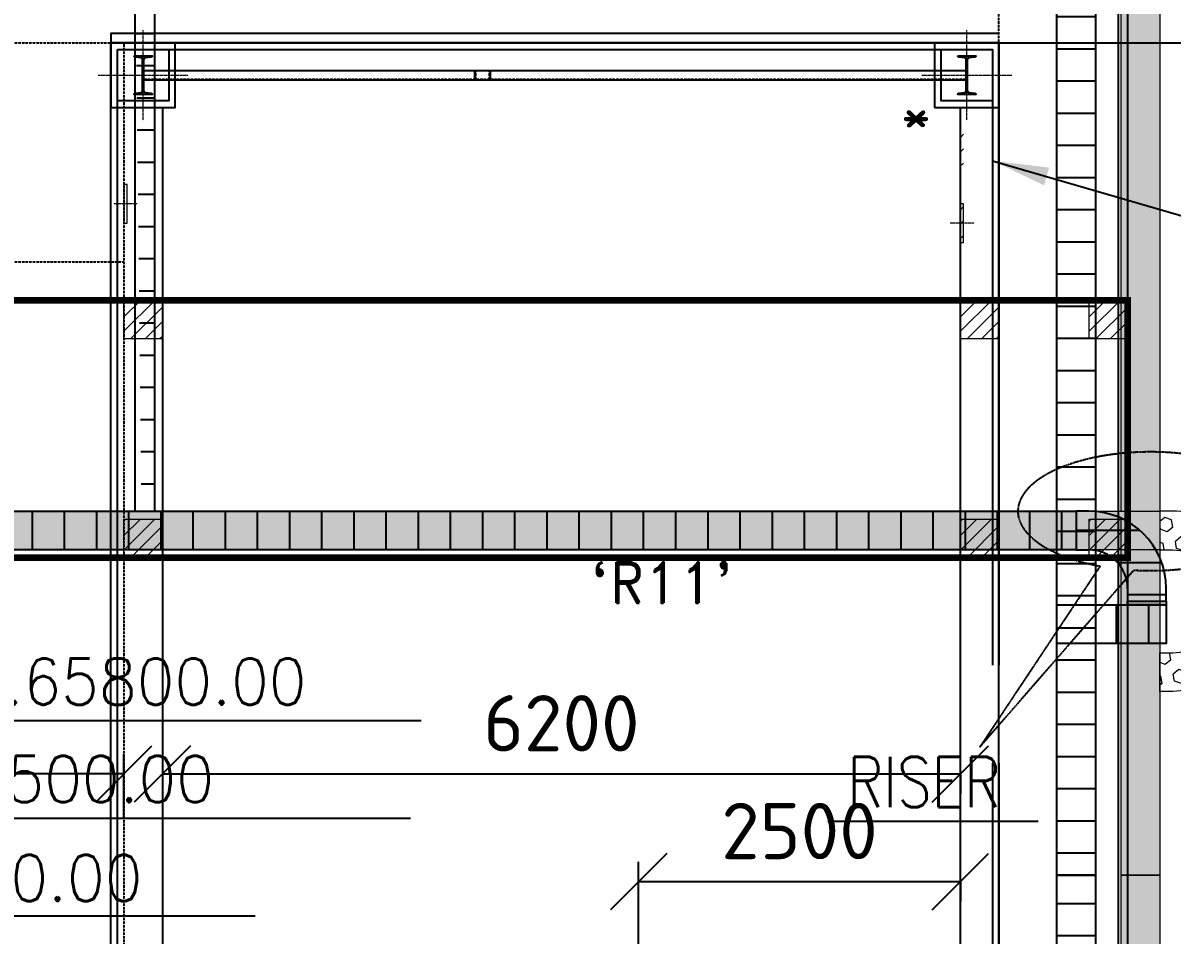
# Model space of a CAD drawing. Header units: inches. Extents: x 8618018 to 8935006, y 2431589 to 2567223.
# Drawn here: x 8699502 to 8708431, y 2484208 to 2491296 of the extents above; entities that cross this region are included whole.
import ezdxf
from ezdxf import colors
from ezdxf.entities.mleader import LeaderData, LeaderLine
from ezdxf.enums import TextEntityAlignment as Align
from ezdxf.math import Vec2, Vec3

# ---------------------------------------------------------------- set-up
doc = ezdxf.new("R2010")
doc.units = ezdxf.units.IN
doc.header["$MEASUREMENT"] = 0
for name, pattern in [('CENTER', [2, 1.25, -0.25, 0.25, -0.25]), ('HIDDEN', [0.375, 0.25, -0.125]), ('PHANTOM', [2.5, 1.25, -0.25, 0.25, -0.25, 0.25, -0.25]), ('PHANTOM2', [1.25, 0.625, -0.125, 0.125, -0.125, 0.125, -0.125])]:
    doc.linetypes.add(name, pattern=pattern)
doc.layers.get('Defpoints').update_dxf_attribs({"color": 252})
for name, color, linetype in [('CCT', 4, 'Continuous'), ('Civil', 252, 'Continuous'), ('Handrail', 252, 'FENCELINE1'), ('HIDDEN', 252, 'HIDDEN'), ('LAY-ROAD CARREGE WAY', 252, 'Continuous'), ('SKID', 252, 'Continuous'), ('STR', 252, 'Continuous'), ('TEXT', 252, 'Continuous'), ('TRAY', 1, 'Continuous')]:
    doc.layers.add(name, color=color, linetype=linetype)
for name, color, linetype, lineweight in [('CL', 252, 'CENTER', 5), ('DIM', 252, 'Continuous', 13), ('ICT', 6, 'Continuous', 13), ('IP', 252, 'Continuous', 0), ('PCT', 2, 'Continuous', 15)]:
    doc.layers.add(name, color=color, linetype=linetype, lineweight=lineweight)
doc.styles.add('ISOCPEUR', font='isocpeur.ttf')
doc.styles.add('r-30', font='romans.shx')
doc.styles.add('RS1', font='ROMANS.shx', dxfattribs={"width": 0.8})
doc.styles.get("Standard").update_dxf_attribs({"font": 'arial.ttf'})
doc.styles.add('TIT', font='romand.shx')
doc.linetypes.add('FENCELINE1', pattern='A,6.35,-2.54,[133,ltypeshp.shx,S=2.54,R=0,X=-2.54,Y=0],-2.54,25.4', length=36.83)
doc.dimstyles.new('DIM', dxfattribs={"dimscale": 175, "dimtxt": 2.5, "dimasz": 2.5, "dimexe": 0.875, "dimexo": 0.875, "dimgap": 1, "dimtad": 1, "dimdec": 0, "dimzin": 9, "dimdsep": 46, "dimtxsty": 'ISOCPEUR', "dimblk": 'OBLIQUE', "dimcen": 0.09, "dimclrd": 256, "dimclre": 256, "dimclrt": 252, "dimadec": 0, "dimazin": 0, "dimtfac": 1, "dimtdec": 0, "dimtmove": 0, "dimatfit": 3, "dimfxl": 1, "dimtfill": 1, "dimtolj": 1, "dimtzin": 0, "dimarcsym": 0})
pattern_1 = [(180, (28544000.03, 47273702.67), (-1e-13, -250), [])]
pattern_2 = [(180, (28544000.16, 47283845.76), (-1e-13, -250), [])]
pattern_3 = [(270, (-36094175.07, 22323665.09), (250, -1e-13), [])]
pattern_4 = [(360, (-11129153.74, -42329535.84), (9e-14, 250), [])]
pattern_5 = [(100, (-8669777.71, -2505965.35), (-95.94770984, -16.91817), [56.25, -112.5]), (220, (-8669777.71, -2505965.35), (62.6254199, -74.63406917), [56.25, -112.5]), (160, (-8669787.48, -2505909.96), (-33.32228993, -91.55223915), [56.25, -112.5])]

# ---------------------------------------------------------------- blocks, each defined once
blk = doc.blocks.new('COL')
at = {"layer": 'Civil'}
blk.add_lwpolyline([(-250, -250), (250, -250), (250, 250), (-250, 250)], close=True, dxfattribs=at)
at = {"layer": 'CL', "ltscale": 0.25}
for p, q in [((0, -350), (0, 350)), ((-350, 0), (350, 0))]:
    blk.add_line(p, q, dxfattribs=at)
at = {"layer": 'STR'}
blk.add_lwpolyline([(-200, 200), (200, 200), (200, -200), (-200, -200)], close=True, dxfattribs=at)
blk.add_lwpolyline([(-70, 150), (70, 150), (70, 147.6, -0.414214), (63, 140.6), (17.8, 134.2, 0.414214), (3.8, 120.2), (3.8, -120.2, 0.414214), (17.8, -134.2), (63, -140.6, -0.414214), (70, -147.6), (70, -150), (-70, -150), (-70, -147.6, -0.414214), (-63, -140.6), (-17.9, -134.2, 0.414214), (-3.9, -120.2), (-3.9, 120.2, 0.414214), (-17.9, 134.2), (-63, 140.6, -0.414214), (-70, 147.6)], format="xyb", close=True, dxfattribs=at)
blk = doc.blocks.new('_Oblique')
at = {"color": 0, "linetype": 'ByBlock', "lineweight": -2}
blk.add_line((-0.5, -0.5), (0.5, 0.5), dxfattribs=at)
blk = doc.blocks.new('*D286')
at = {"layer": 'Defpoints', "color": 0, "transparency": 16777216}
for p in [(78705, 25400), (78705, 19800), (82145, 19800)]:
    blk.add_point(p, dxfattribs=at)
at = {"layer": 'DIM', "lineweight": -2, "transparency": 16777216}
for p, q in [((78858.1, 25400), (82298.1, 25400)), ((82145, 25400), (82145, 19800)), ((78858.1, 19800), (82298.1, 19800))]:
    blk.add_line(p, q, dxfattribs=at)
at = {"layer": 'DIM', "lineweight": -2, "transparency": 16777216, "xscale": 437.5, "yscale": 437.5, "zscale": 437.5}
for p, rotation in [((82145, 25400), 90), ((82145, 19800), 270)]:
    blk.add_blockref('_Oblique', p, dxfattribs=dict(at, rotation=rotation))
at = {"layer": 'DIM', "color": 252, "transparency": 16777216, "insert": (81751.2, 22600), "char_height": 437.5, "attachment_point": 5, "rotation": 90, "style": 'ISOCPEUR', "bg_fill": 3, "box_fill_scale": 1.1, "bg_fill_color": 256, "bg_fill_true_color": 13158600, "bg_fill_transparency": 0}
blk.add_mtext('\\A1;5600', dxfattribs=at)
blk = doc.blocks.new('*D263')
at = {"layer": 'Defpoints', "color": 0, "transparency": 16777216}
for p in [(78705, 19800), (78705, 7800), (82145, 7800)]:
    blk.add_point(p, dxfattribs=at)
at = {"layer": 'DIM', "lineweight": -2, "transparency": 16777216}
for p, q in [((78858.1, 19800), (82298.1, 19800)), ((82145, 19800), (82145, 7800)), ((78858.1, 7800), (82298.1, 7800))]:
    blk.add_line(p, q, dxfattribs=at)
at = {"layer": 'DIM', "lineweight": -2, "transparency": 16777216, "xscale": 437.5, "yscale": 437.5, "zscale": 437.5}
for p, rotation in [((82145, 19800), 90), ((82145, 7800), 270)]:
    blk.add_blockref('_Oblique', p, dxfattribs=dict(at, rotation=rotation))
at = {"layer": 'DIM', "color": 252, "transparency": 16777216, "insert": (81751.2, 13800), "char_height": 437.5, "attachment_point": 5, "rotation": 90, "style": 'ISOCPEUR', "bg_fill": 3, "box_fill_scale": 1.1, "bg_fill_color": 256, "bg_fill_true_color": 13158600, "bg_fill_transparency": 0}
blk.add_mtext('\\A1;12000', dxfattribs=at)
blk = doc.blocks.new('*D292')
at = {"layer": 'Defpoints', "color": 0, "transparency": 16777216}
for p in [(78705, 13446.4), (76205, 13282.1), (76205, 9800)]:
    blk.add_point(p, dxfattribs=at)
at = {"layer": 'DIM', "lineweight": -2, "transparency": 16777216}
for p, q in [((76205, 9953.1), (76205, 13435.2)), ((78705, 13282.1), (76205, 13282.1)), ((78705, 13293.3), (78705, 13129))]:
    blk.add_line(p, q, dxfattribs=at)
at = {"layer": 'DIM', "lineweight": -2, "transparency": 16777216, "xscale": 437.5, "yscale": 437.5, "zscale": 437.5, "rotation": 180}
blk.add_blockref('_Oblique', (76205, 13282.1), dxfattribs=at)
at = {"layer": 'DIM', "lineweight": -2, "transparency": 16777216, "xscale": 437.5, "yscale": 437.5, "zscale": 437.5}
blk.add_blockref('_Oblique', (78705, 13282.1), dxfattribs=at)
at = {"layer": 'DIM', "color": 252, "transparency": 16777216, "insert": (77455, 13675.8), "char_height": 437.5, "attachment_point": 5, "style": 'ISOCPEUR', "bg_fill": 3, "box_fill_scale": 1.1, "bg_fill_color": 256, "bg_fill_true_color": 13158600, "bg_fill_transparency": 0}
blk.add_mtext('\\A1;2500', dxfattribs=at)
blk = doc.blocks.new('*D293')
at = {"layer": 'Defpoints', "color": 0, "transparency": 16777216}
for p in [(72505, 14268.2), (78705, 14268.2), (78705, 14119.7)]:
    blk.add_point(p, dxfattribs=at)
at = {"layer": 'DIM', "lineweight": -2, "transparency": 16777216}
for p, q in [((72505, 14119.7), (78705, 14119.7)), ((72505, 14115.1), (72505, 13966.6)), ((78705, 14115.1), (78705, 13966.6))]:
    blk.add_line(p, q, dxfattribs=at)
at = {"layer": 'DIM', "lineweight": -2, "transparency": 16777216, "xscale": 437.5, "yscale": 437.5, "zscale": 437.5, "rotation": 180}
blk.add_blockref('_Oblique', (72505, 14119.7), dxfattribs=at)
at = {"layer": 'DIM', "lineweight": -2, "transparency": 16777216, "xscale": 437.5, "yscale": 437.5, "zscale": 437.5}
blk.add_blockref('_Oblique', (78705, 14119.7), dxfattribs=at)
at = {"layer": 'DIM', "color": 252, "transparency": 16777216, "insert": (75605, 14513.4), "char_height": 437.5, "attachment_point": 5, "style": 'ISOCPEUR', "bg_fill": 3, "box_fill_scale": 1.1, "bg_fill_color": 256, "bg_fill_true_color": 13158600, "bg_fill_transparency": 0}
blk.add_mtext('\\A1;6200', dxfattribs=at)
blk = doc.blocks.new('*D294')
at = {"layer": 'Defpoints', "color": 0, "transparency": 16777216}
for p in [(66455, 14119.7), (66455, 13624.5), (72205, 13624.5)]:
    blk.add_point(p, dxfattribs=at)
at = {"layer": 'DIM', "lineweight": -2, "transparency": 16777216}
for p, q in [((66455, 13777.6), (66455, 14272.8)), ((72205, 13777.6), (72205, 14272.8)), ((72205, 14119.7), (66455, 14119.7))]:
    blk.add_line(p, q, dxfattribs=at)
at = {"layer": 'DIM', "lineweight": -2, "transparency": 16777216, "xscale": 437.5, "yscale": 437.5, "zscale": 437.5, "rotation": 180}
blk.add_blockref('_Oblique', (66455, 14119.7), dxfattribs=at)
at = {"layer": 'DIM', "lineweight": -2, "transparency": 16777216, "xscale": 437.5, "yscale": 437.5, "zscale": 437.5}
blk.add_blockref('_Oblique', (72205, 14119.7), dxfattribs=at)
at = {"layer": 'DIM', "color": 252, "transparency": 16777216, "insert": (69330, 14513.4), "char_height": 437.5, "attachment_point": 5, "style": 'ISOCPEUR', "bg_fill": 3, "box_fill_scale": 1.1, "bg_fill_color": 256, "bg_fill_true_color": 13158600, "bg_fill_transparency": 0}
blk.add_mtext('\\A1;5750', dxfattribs=at)
blk = doc.blocks.new('cct 300 el eq')
at = {"layer": 'CCT'}
h = blk.add_hatch(dxfattribs=at)
h.set_pattern_fill('ANSI31', color=256, scale=2000, angle=315, style=0)
h.set_pattern_definition([(0, (36140511.56, -22327853.38), (7e-14, 250), [])])
h.paths.add_polyline_path([(-400, 450), (-400, 550), (-700, 550), (-700, 450, 0.414214), (-100, -150), (0, -150), (0, 150), (-100, 150, -0.414214)])
for p, q in [((-700, 550), (-700, 450)), ((-400, 550), (-700, 550)), ((-400, 450), (-400, 550)), ((0, 150), (-100, 150)), ((0, -150), (0, 150)), ((-100, -150), (0, -150))]:
    blk.add_line(p, q, dxfattribs=at)
for radius in [600, 300]:
    blk.add_arc((-100, 450), radius, 180, 270, dxfattribs=at)
blk = doc.blocks.new('GA CRM')
at = {"layer": 'IP'}
h = blk.add_hatch(dxfattribs=at)
h.set_pattern_fill('ANSI31', color=256, scale=25)
h.set_pattern_definition([(45, (-8628381, -2478948.5), (-56.12660076, 56.12660076), [])])
h.paths.add_polyline_path([(78705, 18850), (78730, 18850), (78730, 19150), (78705, 19150)])
h.paths.add_polyline_path([(78705, 18250), (78730, 18250), (78730, 18550), (78705, 18550)])
h = blk.add_hatch(dxfattribs=at)
h.set_pattern_fill('ANSI31', color=256, scale=25)
h.set_pattern_definition([(45, (-8615293.18, -2417761.96), (-56.12660076, 56.12660076), [])])
h.paths.add_polyline_path([(72505, 17500), (72205, 17500), (72205, 17800), (72505, 17800)])
h = blk.add_hatch(dxfattribs=at)
h.set_pattern_fill('ANSI31', color=256, scale=25)
h.set_pattern_definition([(45, (-8608793.18, -2417761.96), (-56.12660076, 56.12660076), [])])
h.paths.add_polyline_path([(79005, 17500), (78705, 17500), (78705, 17800), (79005, 17800)])
h = blk.add_hatch(dxfattribs=at)
h.set_pattern_fill('ANSI31', color=256, scale=25)
h.set_pattern_definition([(45, (-8607793.18, -2417761.96), (-56.12660076, 56.12660076), [])])
h.paths.add_polyline_path([(80005, 17500), (79705, 17500), (79705, 17800), (80005, 17800)])
h = blk.add_hatch(dxfattribs=at)
h.set_pattern_fill('ANSI31', color=256, scale=25)
h.set_pattern_definition([(45, (-8615293.18, -2419461.97), (-56.12660076, 56.12660076), [])])
h.paths.add_polyline_path([(72505, 15800), (72205, 15800), (72205, 16100), (72505, 16100)])
h = blk.add_hatch(dxfattribs=at)
h.set_pattern_fill('ANSI31', color=256, scale=25)
h.set_pattern_definition([(45, (-8608793.18, -2419461.97), (-56.12660076, 56.12660076), [])])
h.paths.add_polyline_path([(79005, 15800), (78705, 15800), (78705, 16100), (79005, 16100)])
h = blk.add_hatch(dxfattribs=at)
h.set_pattern_fill('ANSI31', color=256, scale=25)
h.set_pattern_definition([(45, (-8607793.18, -2419461.97), (-56.12660076, 56.12660076), [])])
h.paths.add_polyline_path([(80005, 15800), (79705, 15800), (79705, 16100), (80005, 16100)])
at = {"linetype": 'PHANTOM', "const_width": 50}
blk.add_lwpolyline([(80005, 15800), (52355, 15800), (52355, 17800), (80005, 17800)], close=True, dxfattribs=at)
at = {"layer": 'Civil'}
for p, q in [((79005, 7500), (79005, 19800)), ((72505, 19300), (72505, 8700)), ((78705, 12724.3), (78705, 19300))]:
    blk.add_line(p, q, dxfattribs=at)
for points in [[(79005, 7500), (80005, 7500), (80005, 21000)], [(78505, 19800), (72605, 19800)]]:
    blk.add_lwpolyline(points, dxfattribs=at)
at = {"layer": 'CL', "ltscale": 0.25}
for p, q in [((72310.3, 18550), (72126.7, 18550)), ((78810.3, 18400), (78626.7, 18400))]:
    blk.add_line(p, q, dxfattribs=at)
at = {"layer": 'Handrail', "linetype": 'FENCELINE1', "ltscale": 0.01}
blk.add_lwpolyline([(79939.9, 29900), (79939.9, 24175), (73430, 24175), (73430, 20925), (79930, 20925), (79930, 7575), (79005, 7575)], dxfattribs=at)
at = {"layer": 'HIDDEN'}
for p, q in [((79005, 19800), (79005, 20100)), ((71205, 19800), (72105, 19800)), ((72205, 19800), (72205, 7800)), ((74939.8, 19512.5), (74939.8, 19587.5)), ((75046.3, 19512.5), (75046.3, 19587.5)), ((72358.8, 19519.5), (78751.1, 19519.5)), ((71205, 18100), (72205, 18100)), ((71205, 17800), (72205, 17800))]:
    blk.add_line(p, q, dxfattribs=at)
at = {"layer": 'IP'}
for points in [[(72205, 18400), (72230, 18400), (72230, 18700), (72205, 18700)], [(78705, 18250), (78730, 18250), (78730, 18550), (78705, 18550)], [(72505, 17500), (72205, 17500), (72205, 17800), (72505, 17800)], [(79005, 17500), (78705, 17500), (78705, 17800), (79005, 17800)], [(80005, 17500), (79705, 17500), (79705, 17800), (80005, 17800)], [(72505, 15800), (72205, 15800), (72205, 16100), (72505, 16100)], [(79005, 15800), (78705, 15800), (78705, 16100), (79005, 16100)], [(80005, 15800), (79705, 15800), (79705, 16100), (80005, 16100)]]:
    blk.add_lwpolyline(points, close=True, dxfattribs=at)
at = {"layer": 'LAY-ROAD CARREGE WAY', "color": 252}
blk.add_lwpolyline([(79005, 19875), (72105, 19875), (72105, 19800)], dxfattribs=at)
at = {"layer": 'SKID'}
for p, q in [((72155, 8650), (72155, 19750)), ((72155, 19750), (78955, 19750)), ((78955, 19750), (78955, 14964.9)), ((78955, 14203.8), (78955, 7550))]:
    blk.add_line(p, q, dxfattribs=at)
for points in [[(72105, 8650), (72105, 19800), (79005, 19800), (79005, 14964.9)], [(79005, 14203.8), (79005, 7500), (72105, 7500), (72105, 7550)]]:
    blk.add_lwpolyline(points, dxfattribs=at)
at = {"layer": 'STR'}
for p, q in [((72358.8, 19587.5), (78751.1, 19587.5)), ((74931.2, 19512.5), (74931.2, 19587.5)), ((75055, 19512.5), (75055, 19587.5)), ((72358.8, 19512.5), (78751.1, 19512.5))]:
    blk.add_line(p, q, dxfattribs=at)
at = {"color": 7}
for p in [(72355, 19550), (78755, 19550)]:
    blk.add_blockref('COL', p, dxfattribs=at)
at = {"layer": 'TEXT', "color": 252, "style": 'ISOCPEUR'}
blk.add_text('*', height=350, dxfattribs=at).set_placement((78241.2, 19071.7))
at = {"layer": 'DIM'}
dim = blk.add_linear_dim(base=(82145, 19800), p1=(78705, 25400), p2=(78705, 19800), angle=90, dimstyle='DIM', override={"dimarcsym": 1}, dxfattribs=at)
dim.commit()
dim.dimension.update_dxf_attribs({"geometry": '*D286', "text_midpoint": (81751.2, 22600)})
dim = blk.add_linear_dim(base=(82145, 7800), p1=(78705, 19800), p2=(78705, 7800), angle=90, dimstyle='DIM', override={"dimarcsym": 1}, dxfattribs=at)
dim.commit()
dim.dimension.update_dxf_attribs({"geometry": '*D263', "text_midpoint": (81751.2, 13800)})
dim = blk.add_linear_dim(base=(76205, 13282.1), p1=(78705, 13446.4), p2=(76205, 9800), dimstyle='DIM', override={"dimarcsym": 1}, dxfattribs=at)
dim.commit()
dim.dimension.update_dxf_attribs({"geometry": '*D292', "text_midpoint": (77455, 13675.8)})
dim = blk.add_linear_dim(base=(78705, 14119.7), p1=(72505, 14268.2), p2=(78705, 14268.2), dimstyle='DIM', override={"dimarcsym": 1}, dxfattribs=at)
dim.commit()
dim.dimension.update_dxf_attribs({"geometry": '*D293', "text_midpoint": (75605, 14513.4)})
dim = blk.add_linear_dim(base=(66455, 14119.7), p1=(72205, 13624.5), p2=(66455, 13624.5), dimstyle='DIM', override={"dimarcsym": 1}, dxfattribs=at)
dim.commit()
dim.dimension.update_dxf_attribs({"geometry": '*D294', "text_midpoint": (69330, 14513.4)})
at = {"layer": 'DIM', "color": 252}
blk.add_leader([(78955, 18884.9), (83278.6, 17627.9), (83278.6, 13902.3)], dimstyle='DIM', override={"dimgap": 1, "dimtad": 0}, dxfattribs=at)

msp = doc.modelspace()

# ---------------------------------------------------------------- hatches: boundary and pattern name
at = {"layer": 'PCT'}
h = msp.add_hatch(dxfattribs=at)
h.set_pattern_fill('ANSI31', color=256, scale=2000, angle=225, style=0)
h.paths.add_polyline_path([(8708385.2, 2486773.3), (8707899.1, 2486773.3), (8707836.2, 2486701), (8707836.2, 2486473.3), (8708385.2, 2486473.3)])
h.paths.add_polyline_path([(8707899.1, 2486773.3), (8707836.2, 2486773.3), (8707836.2, 2486701)], flags=17)

# ---------------------------------------------------------------- next in the draw order: block references
at = {"color": 252}
msp.add_blockref('GA CRM', (8628081, 2471340), dxfattribs=at)

# ---------------------------------------------------------------- next in the draw order: hatches: boundary and pattern name
at = {"layer": 'CCT'}
h = msp.add_hatch(dxfattribs=at)
h.set_pattern_fill('ANSI31', color=256, scale=2000, angle=135, style=0)
h.set_pattern_definition(pattern_2)
h.paths.add_polyline_path([(8707836.2, 2494699.3), (8707536.2, 2494699.3), (8707536.2, 2484673.1), (8707836.2, 2484673.1)])
h = msp.add_hatch(dxfattribs=at)
h.set_pattern_fill('ANSI31', color=256, scale=2000, angle=-45, style=0)
h.set_pattern_definition(pattern_4)
h.paths.add_polyline_path([(8700424.2, 2487501.1), (8700524.2, 2487501.1), (8700524.2, 2491903), (8700374.2, 2491903)])
h = msp.add_hatch(dxfattribs=at)
h.set_pattern_fill('ANSI31', color=256, scale=2000, angle=225, style=0)
h.set_pattern_definition(pattern_3)
h.paths.add_polyline_path([(8667145.8, 2487501.1), (8667145.8, 2487201.1), (8707685.2, 2487201.1), (8707685.2, 2487501.1)])
h = msp.add_hatch(dxfattribs=at)
h.set_pattern_fill('ANSI31', color=256, scale=2000, angle=225, style=0)
h.paths.add_polyline_path([(8708385.2, 2486773.3), (8707899.1, 2486773.3), (8707836.2, 2486701), (8707836.2, 2486473.3), (8708385.2, 2486473.3)])
h.paths.add_polyline_path([(8707899.1, 2486773.3), (8707836.2, 2486773.3), (8707836.2, 2486701)], flags=17)
h = msp.add_hatch(dxfattribs=at)
h.set_pattern_fill('ANSI31', color=256, scale=2000, angle=135, style=0)
h.set_pattern_definition(pattern_1)
h.paths.add_polyline_path([(8707836.2, 2484673.1), (8707536.2, 2484673.1), (8707536, 2474489.2), (8707836, 2474489.2)])
at = {"layer": 'ICT'}
h = msp.add_hatch(dxfattribs=at)
h.set_pattern_fill('HEX', color=256, scale=18, angle=45, style=0)
h.set_pattern_definition([(45, (213760.39, 0), (-69.9941694, 69.9941694), [57.15, -114.3]), (165, (213760.39, 0), (-25.6196441, -95.6138135), [57.15, -114.3]), (105, (213800.81, 40.41), (-95.6138135, -25.6196441), [57.15, -114.3])])
h.paths.add_polyline_path([(8708036.2, 2487501.1), (8708336.2, 2487501.1), (8708336.2, 2494699.3), (8708036.2, 2494699.3)])
h.paths.add_polyline_path([(8708336.2, 2487201.1), (8708036.2, 2487201.1), (8708036.1, 2483518), (8708336.1, 2483522)])
h = msp.add_hatch(dxfattribs=at)
h.set_pattern_fill('HEX', color=256, scale=18, angle=45, style=0)
h.set_pattern_definition([(45, (213560.39, 3228), (-69.9941694, 69.9941694), [57.15, -114.3]), (165, (213560.39, 3228), (-25.6196441, -95.6138135), [57.15, -114.3]), (105, (213600.81, 3268.41), (-95.6138135, -25.6196441), [57.15, -114.3])])
h.paths.add_polyline_path([(8669584.3, 2487501.1), (8669584.3, 2487201.1), (8708336.2, 2487201.1), (8708336.2, 2487501.1)])
at = {"layer": 'ICT', "transparency": 33554661}
h = msp.add_hatch(dxfattribs=at)
h.set_pattern_fill('HEX', color=256, scale=450, angle=100, style=0)
h.set_pattern_definition(pattern_5)
h.paths.add_polyline_path([(8709036.2, 2486901.1), (8709036.2, 2486801.1), (8708736.2, 2486801.1), (8708736.2, 2486901.1, 0.414214), (8708436.2, 2487201.1), (8708338.7, 2487201.1), (8708336.2, 2487501.1), (8708436.2, 2487501.1, -0.414214)])
h = msp.add_hatch(dxfattribs=at)
h.set_pattern_fill('HEX', color=256, scale=450, angle=100, style=0)
h.set_pattern_definition(pattern_5)
h.paths.add_polyline_path([(8709036.2, 2486701.1), (8709036.2, 2486801.1), (8708736.2, 2486801.1), (8708736.2, 2486701.1, -0.414214), (8708436.2, 2486401.1), (8708338.7, 2486401.1), (8708336.2, 2486101.1), (8708436.2, 2486101.1, 0.414214)])
at = {"layer": 'PCT'}
h = msp.add_hatch(dxfattribs=at)
h.set_pattern_fill('ANSI31', color=256, scale=2000, angle=135, style=0)
h.set_pattern_definition(pattern_2)
h.paths.add_polyline_path([(8707836.2, 2494699.3), (8707536.2, 2494699.3), (8707536.2, 2484673.1), (8707836.2, 2484673.1)])
h = msp.add_hatch(dxfattribs=at)
h.set_pattern_fill('ANSI31', color=256, scale=2000, angle=-45, style=0)
h.set_pattern_definition(pattern_4)
h.paths.add_polyline_path([(8700424.2, 2487501.1), (8700524.2, 2487501.1), (8700524.2, 2491903), (8700374.2, 2491903)])
h = msp.add_hatch(dxfattribs=at)
h.set_pattern_fill('ANSI31', color=256, scale=2000, angle=225, style=0)
h.set_pattern_definition(pattern_3)
h.paths.add_polyline_path([(8667145.8, 2487501.1), (8667145.8, 2487201.1), (8707685.2, 2487201.1), (8707685.2, 2487501.1)])
h = msp.add_hatch(dxfattribs=at)
h.set_pattern_fill('ANSI31', color=256, scale=2000, angle=135, style=0)
h.set_pattern_definition(pattern_1)
h.paths.add_polyline_path([(8707836.2, 2484673.1), (8707536.2, 2484673.1), (8707536, 2474489.2), (8707836, 2474489.2)])

# ---------------------------------------------------------------- next in the draw order: linework, layer by layer
at = {"layer": 'CCT'}
for p, q in [((8700374.2, 2487501.1, 65850.6), (8700374.2, 2491903)), ((8700524.2, 2491910.4), (8700524.2, 2487501.1))]:
    msp.add_line(p, q, dxfattribs=at)
for points in [[(8707536.2, 2484673.1), (8707536.2, 2494699.3), (8707836.2, 2494699.3), (8707836.2, 2484673.1)], [(8707685.2, 2487201.1), (8667145.8, 2487201.1), (8667145.8, 2487501.1), (8707685.2, 2487501.1)], [(8707536, 2474489.2), (8707536.2, 2484673.1), (8707836.2, 2484673.1), (8707836, 2474489.2)]]:
    msp.add_lwpolyline(points, close=True, dxfattribs=at)
for points, elevation in [([(8707536.2, 2486773.3), (8708385.2, 2486773.3), (8708385.2, 2486473.3), (8707536.2, 2486473.3)], -56324.5), ([(8708085.2, 2486801.1), (8708385.2, 2486801.1), (8708385.2, 2486773.3), (8708085.2, 2486773.3)], 65750.6)]:
    msp.add_lwpolyline(points, close=True, dxfattribs=dict(at, elevation=elevation))
at = {"layer": 'ICT'}
for p, q in [((8669584.8, 2487501.1), (8708336.2, 2487501.1)), ((8708036.2, 2487501.1), (8708336.2, 2487501.1)), ((8708344.3, 2487201.1), (8669584.8, 2487201.1))]:
    msp.add_line(p, q, dxfattribs=at)
for points in [[(8708036.2, 2487501.1), (8708036.2, 2494699.3), (8708336.2, 2494699.3), (8708336.2, 2487501.1)], [(8708336.2, 2487447.6), (8708336.2, 2484673.1), (8708036.2, 2484673.1), (8708036.2, 2487447.6)]]:
    msp.add_lwpolyline(points, dxfattribs=at)
at = {"layer": 'ICT', "transparency": 33554661}
for points in [[(8708336.2, 2487201.1), (8708436.2, 2487201.1, -0.414214), (8708736.2, 2486901.1), (8708736.2, 2486801.1), (8709036.2, 2486801.1), (8709036.2, 2486901.1, 0.414214), (8708436.2, 2487501.1), (8708336.2, 2487501.1)], [(8708336.2, 2486401.1), (8708436.2, 2486401.1, 0.414214), (8708736.2, 2486701.1), (8708736.2, 2486801.1), (8709036.2, 2486801.1), (8709036.2, 2486701.1, -0.414214), (8708436.2, 2486101.1), (8708336.2, 2486101.1)]]:
    msp.add_lwpolyline(points, format="xyb", close=True, dxfattribs=at)
at = {"layer": 'ICT'}
msp.add_lwpolyline([(8708036, 2474489.2), (8708036.2, 2484673.1), (8708336.2, 2484673.1), (8708336, 2474489.2)], close=True, dxfattribs=at)
at = {"layer": 'PCT'}
for points in [[(8707536.2, 2484673.1), (8707536.2, 2494699.3), (8707836.2, 2494699.3), (8707836.2, 2484673.1)], [(8707685.2, 2487201.1), (8667145.8, 2487201.1), (8667145.8, 2487501.1), (8707685.2, 2487501.1)], [(8707536, 2474489.2), (8707536.2, 2484673.1), (8707836.2, 2484673.1), (8707836, 2474489.2)]]:
    msp.add_lwpolyline(points, close=True, dxfattribs=at)
for points, elevation in [([(8707536.2, 2486773.3), (8708385.2, 2486773.3), (8708385.2, 2486473.3), (8707536.2, 2486473.3)], -56324.5), ([(8708085.2, 2486801.1), (8708385.2, 2486801.1), (8708385.2, 2486773.3), (8708085.2, 2486773.3)], 65750.6)]:
    msp.add_lwpolyline(points, close=True, dxfattribs=dict(at, elevation=elevation))
at = {"layer": 'TRAY', "linetype": 'PHANTOM2'}
for p, q in [((8707871.5, 2487074.4, 64764.5), (8706938.3, 2485670.3, 64764.5)), ((8706938.3, 2485670.3, 64764.5), (8708134.3, 2487043.3, 64764.5))]:
    msp.add_line(p, q, dxfattribs=at)
at = {"layer": 'TRAY'}
msp.add_line((8705755.3, 2485091.4, 64764.5), (8707390.1, 2485091.4, 64764.5), dxfattribs=at)
at = {"layer": 'TRAY', "linetype": 'PHANTOM2'}
msp.add_ellipse((8708263.9, 2487500.7, 64764.5), major_axis=(-1030.8, 0), ratio=0.44724, start_param=1.444781, end_param=7.463496, dxfattribs=at)

# ---------------------------------------------------------------- next in the draw order: block references
at = {"layer": 'CCT', "color": 2, "rotation": 180}
msp.add_blockref('cct 300 el eq', (8707685.2, 2487351.1, 65750.6), dxfattribs=at)

# ---------------------------------------------------------------- next in the draw order: texts
at = {"layer": 'CCT', "lineweight": 0, "style": 'r-30', "width": 0.95}
msp.add_text('300W (CONTROL TRAY) EL.65500.00', height=360, dxfattribs=at).set_placement((8692632.4, 2485239.3))
at = {"layer": 'ICT', "color": 6, "lineweight": 0, "style": 'r-30', "width": 0.95}
msp.add_text('300W (INSTRUMENT) TRAY EL.65800.00', height=360, dxfattribs=at).set_placement((8692632.4, 2485997.2))
at = {"layer": 'PCT', "lineweight": 0, "style": 'r-30', "width": 0.95}
msp.add_text('300W (POWER TRAY) EL.65200.00', height=360, dxfattribs=at).set_placement((8692574.2, 2484470.9))
at = {"layer": 'TEXT', "color": 3, "style": 'TIT'}
msp.add_text("`R11'", height=316.25, dxfattribs=at).set_placement((8703910.2, 2486788.7))
at = {"layer": 'TRAY', "style": 'RS1', "width": 0.8}
msp.add_text('RISER', height=390.62, dxfattribs=at).set_placement((8706501.9, 2485397.3, 64764.5), align=Align.MIDDLE_CENTER)

# ---------------------------------------------------------------- next in the draw order: leaders
at = {"layer": 'CCT', "lineweight": 0}
ml = msp.add_multileader_mtext('Standard', dxfattribs=at)
ml.set_content('', color=256)
ml.set_leader_properties()
ml.build(insert=Vec2(0, 0))
ml.multileader.update_dxf_attribs({"text_right_attachment_type": 6, "dogleg_length": 1700, "arrow_head_size": 480})
ctx = ml.context
ctx.base_point, ctx.char_height, ctx.arrow_head_size, ctx.landing_gap_size, ctx.plane_origin = Vec3(8702514.3, 2485115.8), 0.432, 480, 0.216, Vec3(8691041.4, 2482338.8)
ctx.right_attachment, ctx.text_align_type = 6, 2
notes = []
notes.append((ctx, [(0, (1, 1, 0), (8692564.2, 2485115.8), (1, 0), 9950.1, [(0, [(8691121.7, 2487453.9)], 0, [])])]))
ctx.mtext.insert, ctx.mtext.text_direction, ctx.mtext.rotation, ctx.mtext.alignment, ctx.mtext.flow_direction = Vec3(8702514.5, 2485115.6), Vec3(-1, 0), 3.141593, 3, 5
at = {"layer": 'ICT', "color": 6, "lineweight": 0}
ml = msp.add_multileader_mtext('Standard', dxfattribs=at)
ml.set_content('', color=6)
ml.set_leader_properties()
ml.build(insert=Vec2(0, 0))
ml.multileader.update_dxf_attribs({"text_right_attachment_type": 6, "dogleg_length": 10028, "arrow_head_size": 480})
ctx = ml.context
ctx.base_point, ctx.char_height, ctx.arrow_head_size, ctx.landing_gap_size, ctx.plane_origin = Vec3(8702596.2, 2485873.7), 0.432, 480, 0.216, Vec3(8691041.4, 2483096.8)
ctx.right_attachment, ctx.text_align_type = 6, 2
notes.append((ctx, [(0, (1, 1, 0), (8692568.2, 2485873.7), (1, 0), 10028, [(0, [(8691639.8, 2487453.9)], 0, [])])]))
ctx.mtext.insert, ctx.mtext.text_direction, ctx.mtext.rotation, ctx.mtext.alignment, ctx.mtext.flow_direction = Vec3(8702596.4, 2485873.5), Vec3(-1, 0), 3.141593, 3, 5
at = {"layer": 'PCT', "lineweight": 0}
ml = msp.add_multileader_mtext('Standard', dxfattribs=at)
ml.set_content('', color=256)
ml.set_leader_properties()
ml.build(insert=Vec2(0, 0))
ml.multileader.update_dxf_attribs({"text_right_attachment_type": 6, "dogleg_length": 8738, "arrow_head_size": 480})
ctx = ml.context
ctx.base_point, ctx.char_height, ctx.arrow_head_size, ctx.landing_gap_size, ctx.plane_origin = Vec3(8701301.6, 2484357.9), 9.6, 480, 4.8, Vec3(8691046.2, 2481580.9)
ctx.right_attachment = 6
notes.append((ctx, [(0, (1, 1, 0), (8692563.6, 2484357.9), (1, 0), 8738, [(0, [(8690645.5, 2487438.8)], 0, [])])]))
ctx.mtext.insert, ctx.mtext.text_direction, ctx.mtext.rotation, ctx.mtext.flow_direction = Vec3(8701306.4, 2484353.1), Vec3(-1, 0), 3.141593, 5
for ctx, leaders in notes:
    for number, flags, end, landing, length, lines in leaders:
        leader = LeaderData()
        leader.index, (leader.has_last_leader_line, leader.has_dogleg_vector, leader.attachment_direction) = number, flags
        leader.last_leader_point, leader.dogleg_vector, leader.dogleg_length = Vec3(end), Vec3(landing), length
        for number, points, colour, breaks in lines:
            line = LeaderLine()
            line.index, line.vertices, line.color, line.breaks = number, Vec3.list(points), colors.encode_raw_color(colour), breaks
            leader.lines.append(line)
        ctx.leaders.append(leader)

doc.saveas('drawing.dxf')
